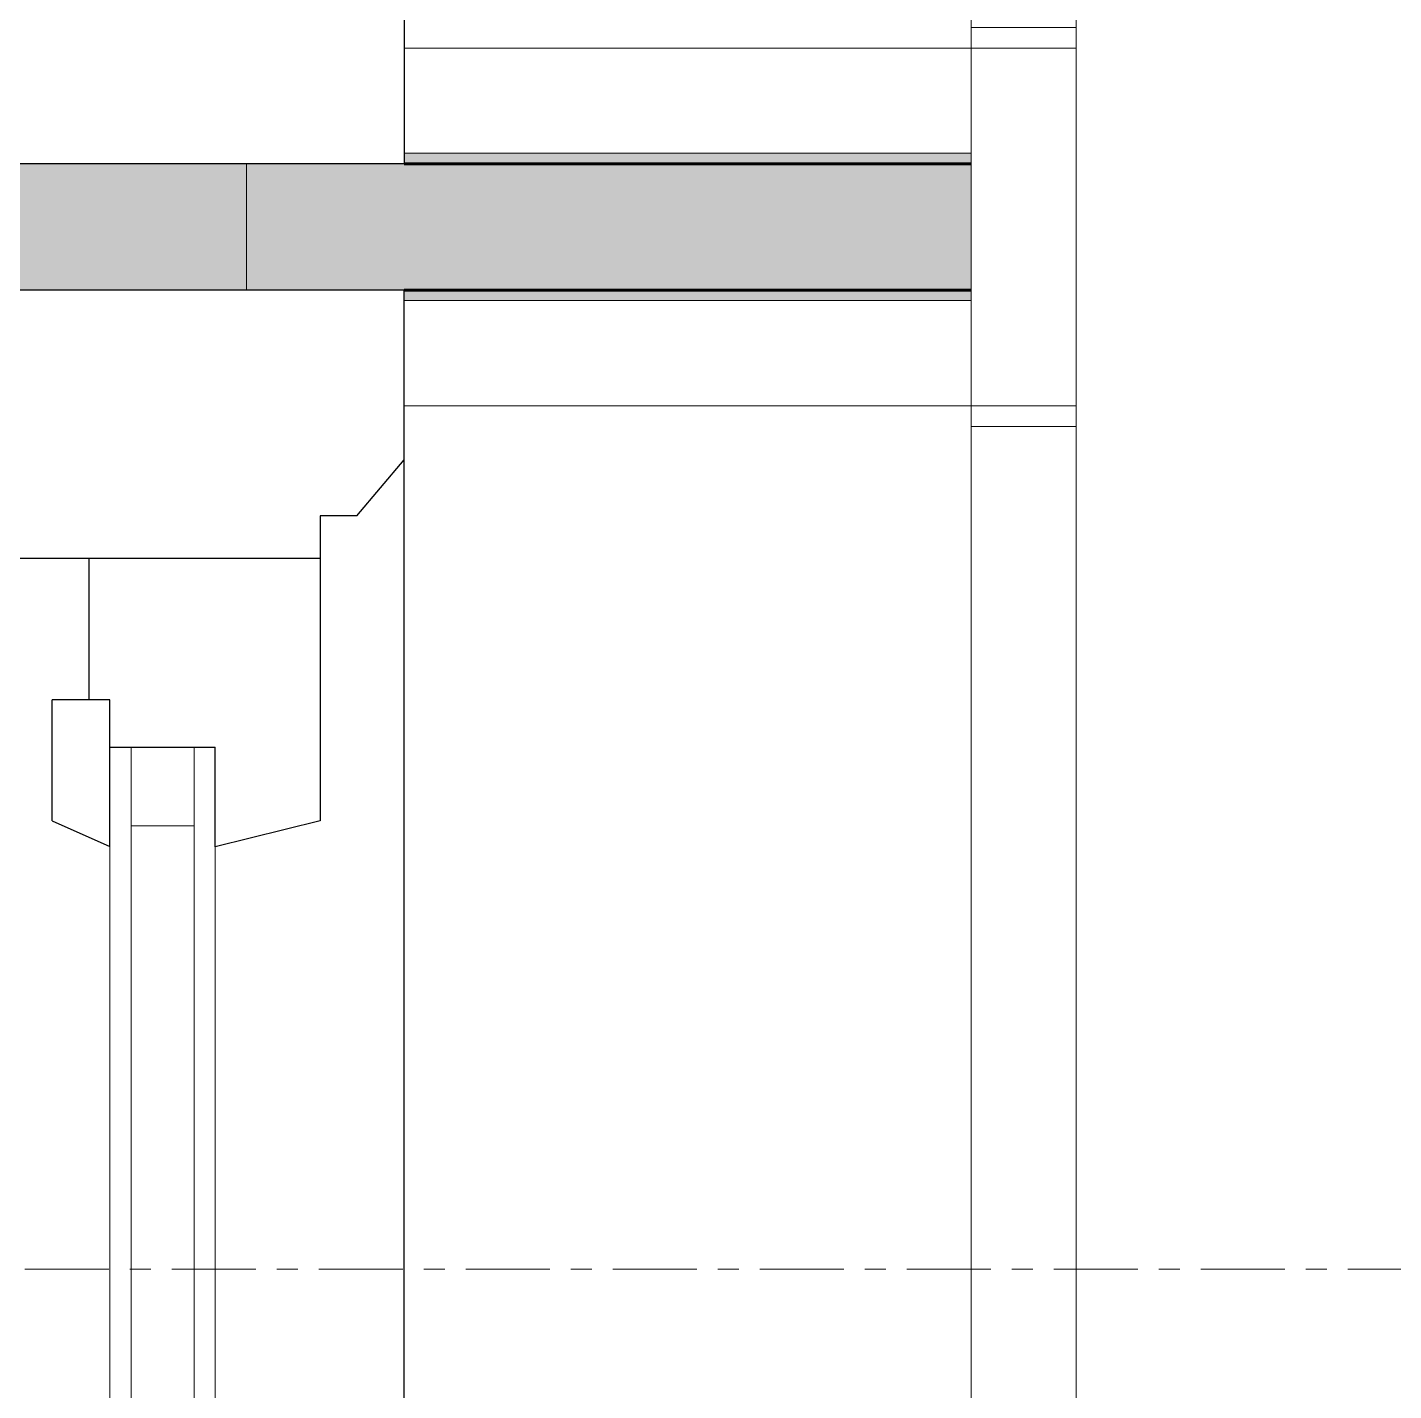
# Model space of a CAD drawing. Header units: inches. Extents: x -4169 to -1846, y 9706 to 12377.
# Drawn here: x -3828.82 to -3820.68, y 10466.47 to 10474.58 of the extents above; entities that cross this region are included whole.
import ezdxf

# ---------------------------------------------------------------- set-up
doc = ezdxf.new("R2010")
doc.units = ezdxf.units.IN
doc.header["$MEASUREMENT"] = 0
doc.linetypes.add('Grid Line 1_2_', pattern=[0.875, 0.5, -0.125, 0.125, -0.125])
for name, color, linetype, lineweight in [('0-1', 7, 'Continuous', 5), ('0-3', 7, 'Continuous', 9), ('A-GLAZ-3', 50, 'Continuous', 30), ('A-GLAZ-4', 7, 'Continuous', 9), ('A-WALL-1', 8, 'Continuous', 5), ('A-WALL-4', 250, 'Continuous', 60), ('A-WALL-5', 10, 'Continuous', 18), ('A-WALL-PATT-2', 253, 'Continuous', 9), ('S-GRID-1', 1, 'Grid Line 1_2_', 9)]:
    doc.layers.add(name, color=color, linetype=linetype, lineweight=lineweight)

# ---------------------------------------------------------------- blocks, each defined once
blk = doc.blocks.new('Window-Double_Hung-Andersen-400_Series-Tilt_Wash - 1st Floor-V88-ENLARGED RCP - 1ST FLOOR PLAN')
at = {"layer": 'A-GLAZ-3'}
for p, q in [((19.0117, -0.9375), (19.0117, 4.9375)), ((17.418, 2.875), (17.418, -0.4375)), ((15.8555, 1.1563), (15.7023, 0.8125)), ((15.8555, 1.1563), (16.5742, 1.1563)), ((16.5742, 0.8125), (16.5742, 1.1563)), ((17.418, 0.9375), (16.5742, 0.9375)), ((15.7023, 0.8125), (16.5742, 0.8125)), ((16.293, 0.8125), (16.293, 0.1875)), ((15.6992, 0.1875), (16.293, 0.1875)), ((15.8555, -0.4375), (15.6992, 0.1875)), ((17.668, -0.4375), (15.8555, -0.4375)), ((17.668, -0.6573), (17.668, -0.4375)), ((17.668, -0.6573), (18.0019, -0.9375)), ((-19.0117, -0.9375), (19.0117, -0.9375))]:
    blk.add_line(p, q, dxfattribs=at)
at = {"layer": 'A-GLAZ-4'}
for p, q in [((-15.6992, 0.8125), (15.6992, 0.8125)), ((-15.6992, 0.6875), (15.6992, 0.6875)), ((16.293, 0.6875), (15.6992, 0.6875)), ((15.8242, 0.6875), (15.8242, 0.3125)), ((-15.6992, 0.3125), (15.6992, 0.3125)), ((16.293, 0.3125), (15.6992, 0.3125)), ((-15.6992, 0.1875), (15.6992, 0.1875)), ((18.9492, -0.9375), (-18.9492, -0.9375)), ((18.3242, -0.9375), (18.3242, -4.3125)), ((18.9492, -4.3125), (18.9492, -0.9375)), ((20.5742, -4.3125), (-20.5742, -4.3125)), ((-18.9492, -4.3125), (18.9492, -4.3125)), ((18.3242, -4.3125), (18.3242, -4.9375)), ((20.5742, -4.9375), (20.5742, -4.3125)), ((-20.5742, -4.9375), (20.5742, -4.9375))]:
    blk.add_line(p, q, dxfattribs=at)
blk = doc.blocks.new('Window-Double_Hung-Andersen-400_Series-Tilt_Wash - 1st Floor-2636085-ENLARGED RCP - 1ST FLOOR PLAN')
at = {"layer": 'A-GLAZ-3'}
for p, q in [((-19.0117, 0.9375), (19.0117, 0.9375)), ((19.0117, 0.9375), (19.0117, -4.9375))]:
    blk.add_line(p, q, dxfattribs=at)
at = {"layer": 'A-GLAZ-4'}
for p, q in [((-20.5742, 4.9375), (20.5742, 4.9375)), ((18.3242, 4.3125), (18.3242, 4.9375)), ((20.5742, 4.9375), (20.5742, 4.3125)), ((20.5742, 4.3125), (-20.5742, 4.3125)), ((-18.9492, 4.3125), (18.9492, 4.3125)), ((18.3242, 0.9375), (18.3242, 4.3125)), ((18.9492, 4.3125), (18.9492, 0.9375)), ((18.9492, 0.9375), (-18.9492, 0.9375))]:
    blk.add_line(p, q, dxfattribs=at)
blk = doc.blocks.new('CTR - 1st Phase - Shell_rvt-1-ENLARGED RCP - 1ST FLOOR PLAN')
at = {"layer": 'A-WALL-1'}
h = blk.add_hatch(color=256, dxfattribs=at)
h.paths.add_polyline_path([(-3826.5737, 10473.7652), (-3823.1987, 10473.7652), (-3823.1987, 10473.8277), (-3826.5737, 10473.8277)], flags=0)
h.paths.add_polyline_path([(-3823.8237, 10511.7261), (-3823.1987, 10511.7261), (-3823.1987, 10511.7886), (-3826.5737, 10511.7886), (-3826.5737, 10511.7261)], flags=0)
h = blk.add_hatch(color=256, dxfattribs=at)
h.paths.add_polyline_path([(-3826.5737, 10434.9902), (-3823.1987, 10434.9902), (-3823.1987, 10435.0527), (-3826.5737, 10435.0527)], flags=0)
h.paths.add_polyline_path([(-3823.1987, 10472.9511), (-3823.1987, 10473.0136), (-3826.5737, 10473.0136), (-3826.5737, 10472.9511)], flags=0)
at = {"layer": 'A-WALL-PATT-2'}
h = blk.add_hatch(dxfattribs=at)
h.set_pattern_fill('FP_2', color=256, style=0, pattern_type=2)
h.set_pattern_definition([(161.57, (0.32, 0.32), (-2.560496185, -0.000537386), [0, -18.214, 2.022, 0]), (18.43, (-0.32, 0.32), (-2.560496185, 0.000537386), [0, -18.214, 2.022, 0]), (108.43, (0.32, 0.32), (1.27922091, -6.400876726), [6.07, -14.166]), (71.57, (-0.32, 0.32), (1.27922091, 6.400876726), [6.07, -14.166])])
h.paths.add_polyline_path([(-3829.3237, 10011.5894), (-3823.8237, 10011.5894), (-3823.8237, 10050.7402), (-3827.5112, 10050.7402), (-3827.5112, 10051.3652), (-3829.3237, 10051.3652), (-3829.3237, 10011.654)], flags=0)
h.paths.add_polyline_path([(-3827.5112, 10089.3886), (-3827.5112, 10090.0136), (-3823.8237, 10090.0136), (-3823.8237, 10127.3527), (-3827.5112, 10127.3527), (-3827.5112, 10127.9777), (-3829.3237, 10127.9777), (-3829.3237, 10089.3886)], flags=0)
h.paths.add_polyline_path([(-3829.3237, 10166.0011), (-3827.5112, 10166.0011), (-3827.5112, 10166.6261), (-3823.8237, 10166.6261), (-3823.8237, 10166.7019), (-3827.5112, 10166.7019), (-3827.5112, 10167.3269), (-3829.3237, 10167.3269), (-3829.3237, 10166.6261)], flags=0)
h.paths.add_polyline_path([(-3827.5112, 10203.4519), (-3827.5112, 10204.0769), (-3823.8237, 10204.0769), (-3823.8237, 10242.3652), (-3827.5112, 10242.3652), (-3827.5112, 10242.9902), (-3829.3237, 10242.9902), (-3829.3237, 10203.4519)], flags=0)
h.paths.add_polyline_path([(-3827.5112, 10281.0136), (-3827.5112, 10363.1894), (-3829.3237, 10363.1894), (-3829.3237, 10281.0136)], flags=0)
h.paths.add_polyline_path([(-3827.5112, 10391.0644), (-3827.5112, 10434.9902), (-3829.3237, 10434.9902), (-3829.3237, 10391.0644)], flags=0)
h.paths.add_polyline_path([(-3829.3237, 10473.0136), (-3827.5112, 10473.0136), (-3827.5112, 10473.7652), (-3829.3237, 10473.7652)], flags=0)
h.paths.add_polyline_path([(-3827.5112, 10511.7886), (-3827.5112, 10512.4136), (-3823.8237, 10512.4136), (-3823.8237, 10588.1527), (-3827.5112, 10588.1527), (-3827.5112, 10588.7777), (-3829.3237, 10588.7777), (-3829.3237, 10511.7886)], flags=0)
h.paths.add_polyline_path([(-3829.3237, 10626.8011), (-3827.5112, 10626.8011), (-3827.5112, 10627.1777), (-3829.3237, 10627.1777)], flags=0)
h.paths.add_polyline_path([(-3827.5112, 10665.2011), (-3827.5112, 10746.1894), (-3829.3237, 10746.1894), (-3829.3237, 10665.2011)], flags=0)
h.paths.add_polyline_path([(-3829.3237, 10774.0644), (-3827.5112, 10774.0644), (-3827.5112, 10780.9652), (-3829.3237, 10780.9652)], flags=0)
h.paths.add_polyline_path([(-3829.3237, 10818.9886), (-3827.5112, 10818.9886), (-3827.5112, 10819.6136), (-3823.8237, 10819.6136), (-3823.8237, 10857.1402), (-3827.5112, 10857.1402), (-3827.5112, 10857.7652), (-3829.3237, 10857.7652), (-3829.3237, 10819.6136)], flags=0)
h.paths.add_polyline_path([(-3827.5112, 10895.7886), (-3827.5112, 10896.4136), (-3823.8237, 10896.4136), (-3823.8237, 10972.9144), (-3827.5112, 10972.9144), (-3827.5112, 10973.5394), (-3829.3237, 10973.5394), (-3829.3237, 10895.7886)], flags=0)
h.paths.add_polyline_path([(-3829.3237, 11009.6644), (-3827.5112, 11009.6644), (-3827.5112, 11010.2894), (-3823.8237, 11010.2894), (-3823.8237, 11029.7152), (-3827.5112, 11029.7152), (-3827.5112, 11030.3402), (-3829.3237, 11030.3402), (-3829.3237, 11010.2894)], flags=0)
h.paths.add_polyline_path([(-3827.5112, 11068.3636), (-3827.5112, 11068.9886), (-3823.8237, 11068.9886), (-3823.8237, 11164.5894), (-3829.3237, 11164.5894), (-3829.3237, 11068.3636)], flags=0)
h.paths.add_polyline_path([(-3823.8237, 11394.9894), (-3823.8237, 11426.9894), (-3829.3237, 11426.9894), (-3829.3237, 11394.9894)], flags=0)
h = blk.add_hatch(dxfattribs=at)
h.set_pattern_fill('FP_1', color=256, style=0, pattern_type=2)
h.set_pattern_definition([(0, (0, 0), (20.48, 5.12), [0.845, -14.515, 0.845, -14.515, -81.92]), (0, (0, 0), (20.48, 5.12), [-30.72, 0.845, -29.875, 0.845, -14.515, -35.84]), (0, (0, 0), (20.48, 5.12), [-76.8, 0.845, -9.395, 0.845, -24.755]), (120, (7.68, 2.56), (-14.67405, 15.1762003), [0.845, -14.515, 0.845, -14.515, -81.92]), (120, (7.68, 2.56), (-14.67405, 15.1762003), [-30.72, 0.845, -29.875, 0.845, -14.515, -35.84]), (120, (7.68, 2.56), (-14.67405, 15.1762003), [-76.8, 0.845, -9.395, 0.845, -24.755]), (240, (10.24, 12.8), (-5.80595, -20.2962003), [0.845, -14.515, 0.845, -14.515, -81.92]), (240, (10.24, 12.8), (-5.80595, -20.2962003), [-30.72, 0.845, -29.875, 0.845, -14.515, -35.84]), (240, (10.24, 12.8), (-5.80595, -20.2962003), [-76.8, 0.845, -9.395, 0.845, -24.755])])
h.paths.add_polyline_path([(-3823.1987, 10017.0894), (-3823.1987, 10051.3652), (-3827.5112, 10051.3652), (-3827.5112, 10050.7402), (-3823.8237, 10050.7402), (-3823.8237, 10017.0894)], flags=0)
h.paths.add_polyline_path([(-3823.1987, 10089.3886), (-3823.1987, 10127.9777), (-3827.5112, 10127.9777), (-3827.5112, 10127.3527), (-3823.8237, 10127.3527), (-3823.8237, 10090.0136), (-3827.5112, 10090.0136), (-3827.5112, 10089.3886), (-3823.8237, 10089.3886)], flags=0)
h.paths.add_polyline_path([(-3826.5737, 10166.0011), (-3823.1987, 10166.0011), (-3823.1987, 10167.3269), (-3827.5112, 10167.3269), (-3827.5112, 10166.7019), (-3823.8237, 10166.7019), (-3823.8237, 10166.6261), (-3827.5112, 10166.6261), (-3827.5112, 10166.0011)], flags=0)
h.paths.add_polyline_path([(-3823.1987, 10203.4519), (-3823.1987, 10242.9902), (-3827.5112, 10242.9902), (-3827.5112, 10242.3652), (-3823.8237, 10242.3652), (-3823.8237, 10204.0769), (-3827.5112, 10204.0769), (-3827.5112, 10203.4519), (-3823.8237, 10203.4519)], flags=0)
h.paths.add_polyline_path([(-3827.5112, 10281.0136), (-3823.1987, 10281.0136), (-3823.1987, 10363.1894), (-3827.5112, 10363.1894), (-3827.5112, 10346.0894)], flags=0)
h.paths.add_polyline_path([(-3827.5112, 10473.0136), (-3823.1987, 10473.0136), (-3823.1987, 10473.7652), (-3827.5112, 10473.7652)], flags=0)
h.paths.add_polyline_path([(-3827.5112, 10511.7886), (-3823.1987, 10511.7886), (-3823.1987, 10588.7777), (-3827.5112, 10588.7777), (-3827.5112, 10588.1527), (-3823.8237, 10588.1527), (-3823.8237, 10512.4136), (-3827.5112, 10512.4136)], flags=0)
h.paths.add_polyline_path([(-3827.5112, 10626.8011), (-3823.1987, 10626.8011), (-3823.1987, 10627.1777), (-3827.5112, 10627.1777)], flags=0)
h.paths.add_polyline_path([(-3826.5737, 10665.2011), (-3823.1987, 10665.2011), (-3823.1987, 10710.0945), (-3823.8237, 10710.0945), (-3823.8237, 10713.5945), (-3823.1987, 10713.5945), (-3823.1987, 10746.1894), (-3827.5112, 10746.1894), (-3827.5112, 10665.2011)], flags=0)
h.paths.add_polyline_path([(-3823.1987, 10818.9886), (-3823.1987, 10857.7652), (-3827.5112, 10857.7652), (-3827.5112, 10857.1402), (-3823.8237, 10857.1402), (-3823.8237, 10819.6136), (-3827.5112, 10819.6136), (-3827.5112, 10818.9886), (-3823.8237, 10818.9886)], flags=0)
h.paths.add_polyline_path([(-3823.8288, 10895.7886), (-3823.1987, 10895.7886), (-3823.1987, 10896.4144), (-3823.8237, 10896.4136), (-3823.1995, 10895.7894), (-3824.1737, 10895.7894), (-3824.1737, 10896.4136), (-3827.5112, 10896.4136), (-3827.4965, 10895.7886), (-3824.1737, 10895.7886)], flags=0)
h.paths.add_polyline_path([(-3823.1987, 10899.9144), (-3823.1987, 10931.8204), (-3823.8237, 10931.8106), (-3823.7954, 10899.9144)], flags=0)
h.paths.add_polyline_path([(-3823.1987, 10939.0606), (-3823.1987, 10961.4176), (-3823.8237, 10961.4176), (-3823.8237, 10939.0606), (-3823.4781, 10939.0606)], flags=0)
h.paths.add_polyline_path([(-3823.2585, 10966.1676), (-3823.1987, 10966.1676), (-3823.1987, 10973.5394), (-3827.5112, 10973.5394), (-3827.5112, 10972.9144), (-3823.8237, 10972.9144), (-3823.8237, 10966.1676)], flags=0)
h.paths.add_polyline_path([(-3826.5112, 11009.6644), (-3823.1987, 11009.6644), (-3823.1987, 11030.3402), (-3827.5112, 11030.3402), (-3827.5112, 11029.7152), (-3823.8237, 11029.7152), (-3823.8237, 11010.2894), (-3827.5112, 11010.2894), (-3827.5112, 11009.6644), (-3826.9653, 11009.6644)], flags=0)
h.paths.add_polyline_path([(-3823.1987, 11068.3636), (-3823.1987, 11164.5894), (-3823.8237, 11164.5894), (-3823.8237, 11068.9886), (-3827.5112, 11068.9886), (-3827.4994, 11068.3636), (-3823.8237, 11068.3636)], flags=0)
h.paths.add_polyline_path([(-3823.1987, 11394.9894), (-3823.1987, 11426.9894), (-3823.8237, 11426.9894), (-3823.8237, 11394.9894)], flags=0)
at = {"layer": 'A-WALL-4'}
for p, q in [((-3826.5737, 10473.7652), (-3823.1987, 10473.7652)), ((-3823.1987, 10473.0136), (-3826.5737, 10473.0136))]:
    blk.add_line(p, q, dxfattribs=at)
at = {"layer": 'A-WALL-5'}
blk.add_line((-3827.5112, 10473.0136), (-3827.5112, 10473.7652), dxfattribs=at)
at = {"layer": 'S-GRID-1'}
blk.add_line((-1846.4564, 10467.1894), (-4136.4645, 10467.1894), dxfattribs=at)
at = {"layer": '0-3'}
for name, p, rotation in [('Window-Double_Hung-Andersen-400_Series-Tilt_Wash - 1st Floor-2636085-ENLARGED RCP - 1ST FLOOR PLAN', (-3827.5112, 10492.7769), 269.9999999999988), ('Window-Double_Hung-Andersen-400_Series-Tilt_Wash - 1st Floor-V88-ENLARGED RCP - 1ST FLOOR PLAN', (-3827.5112, 10454.0019), 89.99999999999885)]:
    blk.add_blockref(name, p, dxfattribs=dict(at, rotation=rotation))

msp = doc.modelspace()

# ---------------------------------------------------------------- block references
at = {"layer": '0-1'}
msp.add_blockref('CTR - 1st Phase - Shell_rvt-1-ENLARGED RCP - 1ST FLOOR PLAN', (0, 0), dxfattribs=at)

doc.saveas('drawing.dxf')
